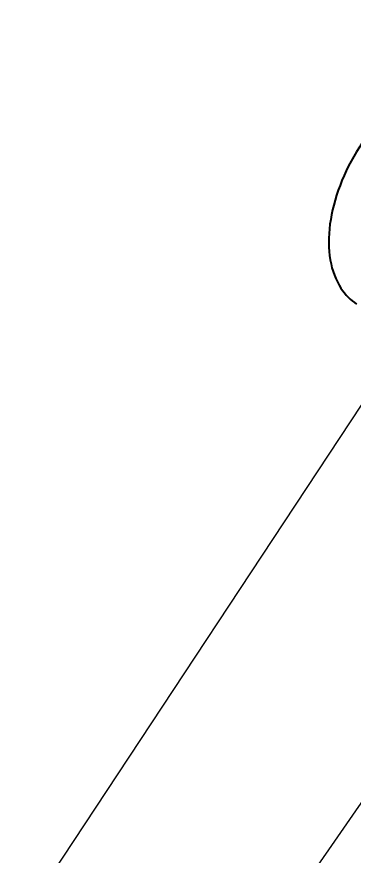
# Model space of a CAD drawing. Header units: millimetres. Extents: x 0 to 14850, y -38768 to 10500.
# Drawn here: x 4676 to 5028, y 4627 to 5505 of the extents above; entities that cross this region are included whole.
import ezdxf

# ---------------------------------------------------------------- set-up
doc = ezdxf.new("R2010")
doc.units = ezdxf.units.MM
doc.header["$LTSCALE"] = 25
for name, color, linetype, lineweight in [('Dimension', 7, 'Continuous', 18), ('Symbol', 7, 'Continuous', 18), ('Visible', 7, 'Continuous', 25)]:
    doc.layers.add(name, color=color, linetype=linetype, lineweight=lineweight)
doc.styles.add('Title', font='arial.ttf')
doc.dimstyles.new('Default - Method 2b', dxfattribs={"dimscale": 25, "dimtxt": 3, "dimasz": 2.5, "dimexe": 3, "dimexo": 0.5, "dimgap": 0.7, "dimtad": 0, "dimtoh": 1, "dimdec": 1, "dimrnd": 1e-08, "dimtxsty": 'Title', "dimcen": 0.09, "dimdle": 10, "dimclrd": 256, "dimclre": 256, "dimclrt": 7, "dimadec": 0, "dimazin": 2, "dimtfac": 0.833333, "dimtdec": 1, "dimtmove": 0, "dimatfit": 3, "dimfxl": 1, "dimtolj": 1, "dimlwd": -1, "dimlwe": -1, "dimarcsym": 0})

# ---------------------------------------------------------------- blocks, each defined once
blk = doc.blocks.new('Balloon3')
at = {"layer": 'Symbol'}
blk.add_line((202.836, 206.07), (181.07, 173.081), dxfattribs=at)
blk = doc.blocks.new('Balloon4')
at = {"layer": 'Symbol'}
blk.add_line((213.565, 204.766), (181.143, 158.091), dxfattribs=at)
blk = doc.blocks.new('*D49')
at = {"layer": 'Defpoints', "color": 0, "transparency": 16777216}
for p in [(4831.73, 7436.95), (822.51, 7008.3), (6810.47, 6798.71), (3823.37, -38768.17)]:
    blk.add_point(p, dxfattribs=at)
at = {"layer": 'Dimension', "transparency": 16777216}
for p, q in [((821.69, 7020.77), (795.27, 7423.8)), ((6811.28, 6811.18), (6851.44, 7423.8))]:
    blk.add_line(p, q, dxfattribs=at)
blk.add_arc((3823.37, -38768.17), 46216.12, 86.326873, 93.673151, dxfattribs=at)
for points in [[(863.22, 7342.61), (861.87, 7363.4), (800.18, 7348.96)], [(6784.84, 7363.4), (6783.5, 7342.62), (6846.54, 7348.96)]]:
    blk.add_solid(points, dxfattribs=at)
at = {"layer": 'Dimension', "color": 7, "transparency": 16777216, "insert": (3778.88, 7465.45), "char_height": 75, "attachment_point": 7, "style": 'Title'}
blk.add_mtext('\\A1;8°', dxfattribs=at)

msp = doc.modelspace()

# ---------------------------------------------------------------- linework, layer by layer
at = {"layer": 'Visible'}
msp.add_open_spline([(5187.86, 5442.24), (5180.06, 5447.38), (5170.94, 5450.49), (5150.95, 5452.39), (5140.05, 5451.14), (5117.55, 5444.39), (5105.93, 5438.85), (5083.21, 5424.03), (5072.11, 5414.76), (5051.56, 5393.43), (5042.11, 5381.39), (5025.8, 5355.74), (5018.94, 5342.14), (5008.52, 5314.74), (5004.95, 5300.95), (5001.48, 5274.57), (5001.58, 5261.97), (5005.48, 5239.27), (5009.27, 5229.16), (5019.17, 5214.05), (5024.7, 5208.44), (5031.14, 5204.2)], degree=3, knots=[2.32125, 2.32125, 2.32125, 2.32125, 2.635804, 2.635804, 2.953828, 2.953828, 3.274973, 3.274973, 3.596545, 3.596545, 3.917929, 3.917929, 4.239227, 4.239227, 4.560641, 4.560641, 4.882223, 4.882223, 5.203106, 5.203106, 5.462843, 5.462843, 5.462843, 5.462843], dxfattribs=at)

# ---------------------------------------------------------------- block references
at = {"layer": 'Symbol', "xscale": 25, "yscale": 25, "zscale": 25}
for name in ['Balloon3', 'Balloon4']:
    msp.add_blockref(name, (0, 0), dxfattribs=at)

# ---------------------------------------------------------------- dimensions: what is measured, and where the dimension line sits
at = {"layer": 'Dimension'}
dim = msp.add_angular_dim_3p(base=(4831.73, 7436.95), center=(3823.37, -38768.17), p1=(6810.47, 6798.71), p2=(822.51, 7008.3), dimstyle='Default - Method 2b', override={"dimgap": 0.7, "dimtad": 3, "dimtih": 1, "dimadec": 0, "dimtol": 0, "dimlim": 0, "dimtp": 0, "dimtm": 0, "dimtdec": 0}, dxfattribs=at)
dim.commit()
dim.dimension.update_dxf_attribs({"geometry": '*D49', "text_midpoint": (3823.36, 7447.95), "dimtype": 165})

doc.saveas('drawing.dxf')
